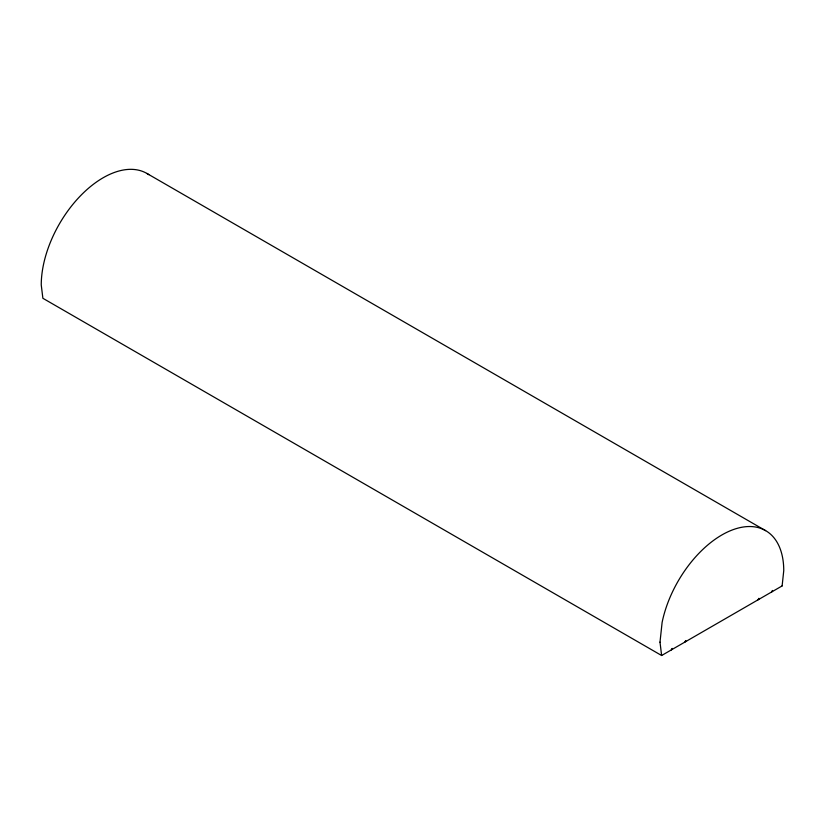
<?xml version="1.0" encoding="UTF-8"?>
<svg xmlns="http://www.w3.org/2000/svg" width="825" height="825" viewBox="0 0 825 825"><rect width="100%" height="100%" fill="white"/><g stroke="black" fill="none" stroke-linecap="round" stroke-linejoin="round"><path stroke-width="1.24" d="M660 642.17L662.114 622.421A87.502 50.521 -60 0 1 729.95 530.908A87.502 50.521 -60 0 1 783.75 570.683L782.121 585.956M148.902 174.714A87.502 50.521 -60 0 0 80.809 195.463A87.502 50.521 -60 0 0 41.25 284.945L42.879 298.289L661.629 655.514L782.121 585.915M146.881 173.436L765.621 530.671M660 642.128L661.629 655.514M772.478 591.515L772.478 590.494L771.602 592.03M758.917 599.352L758.917 598.331L758.031 599.857M685.719 641.613L685.719 640.592L684.833 642.118M672.148 649.44L672.148 648.419L671.272 649.956"/></g></svg>
